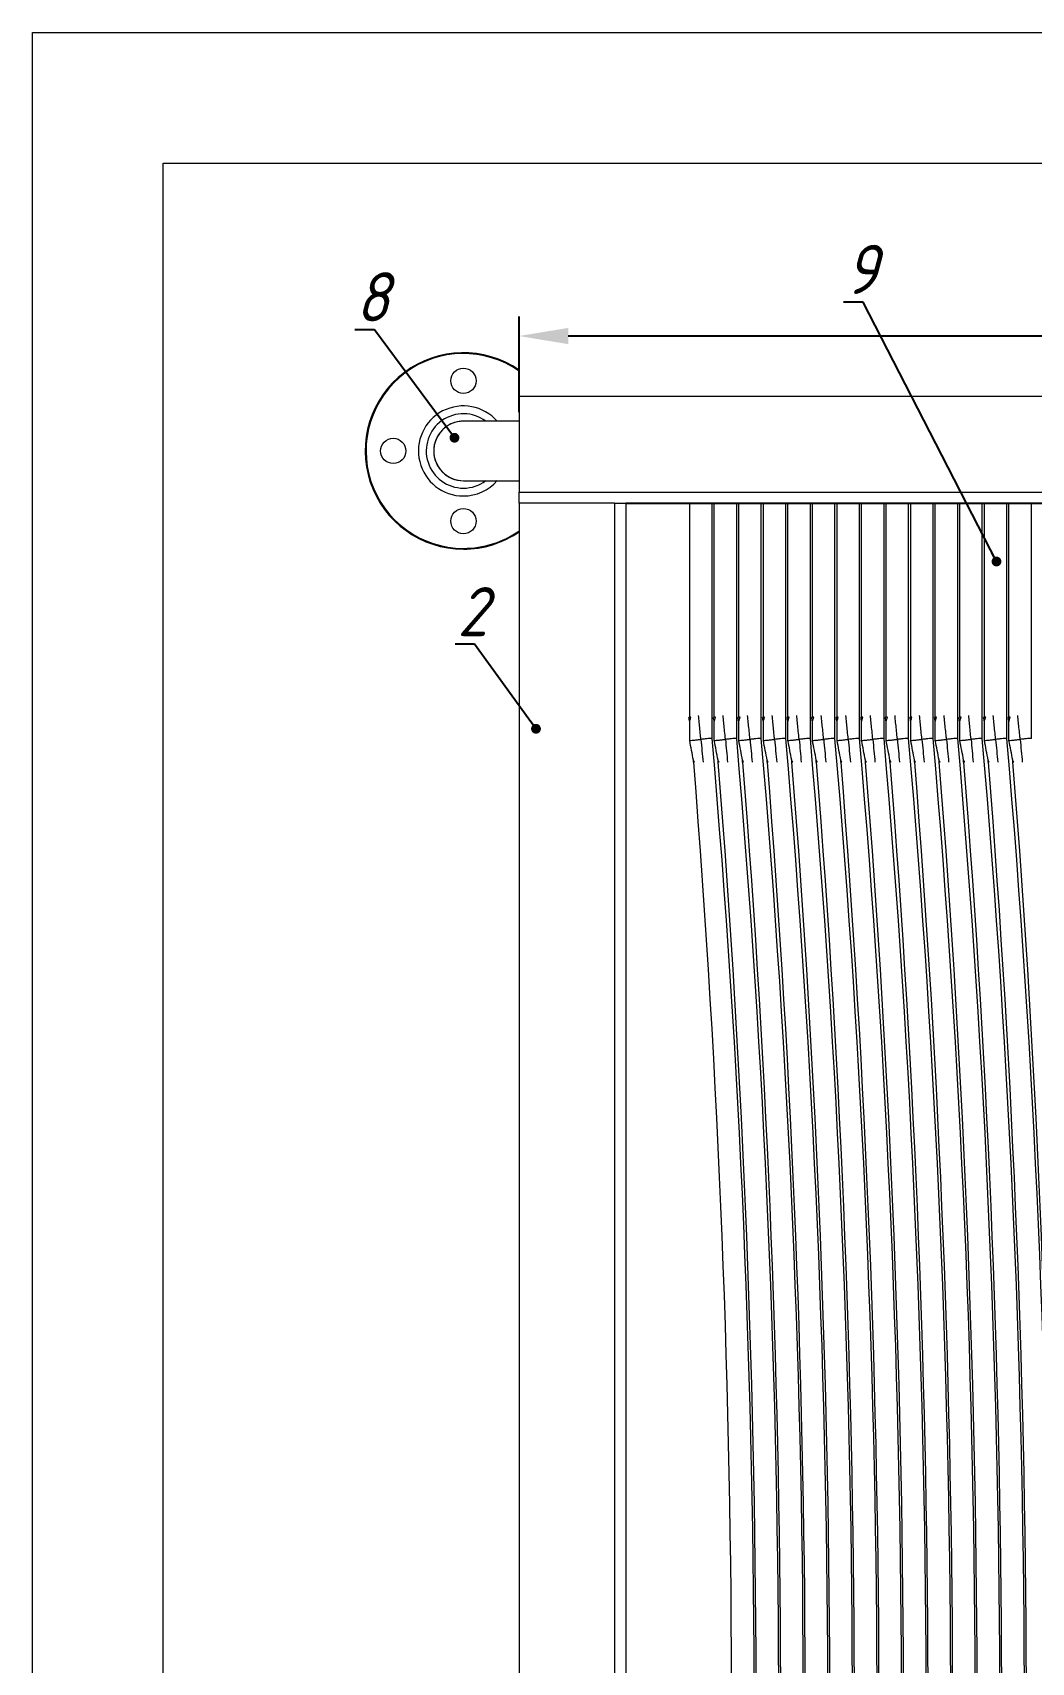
# Model space of a CAD drawing. Header units: millimetres. Extents: x 18217 to 37054, y 415 to 7180.
# Drawn here: x 18217 to 18928, y 6019 to 7180 of the extents above; entities that cross this region are included whole.
import ezdxf

# ---------------------------------------------------------------- set-up
doc = ezdxf.new("R2010")
doc.units = ezdxf.units.MM
doc.styles.add('GENISO', font='geniso.shx', dxfattribs={"oblique": 15})
doc.dimstyles.new('Scale', dxfattribs={"dimscale": 14, "dimtxt": 2.5, "dimasz": 2.5, "dimexe": 1, "dimexo": 1, "dimgap": 0.8, "dimtad": 1, "dimdec": 0, "dimzin": 0, "dimtxsty": 'GENISO', "dimcen": 2.5, "dimclrd": 1, "dimclre": 1, "dimclrt": 256, "dimadec": 0, "dimazin": 0, "dimtfac": 1, "dimtdec": 0, "dimtmove": 0, "dimatfit": 3, "dimfxl": 1, "dimtzin": 0, "dimlwd": -1, "dimlwe": -1, "dimarcsym": 0})
doc.dimstyles.new('Scale 1B8', dxfattribs={"dimscale": 14, "dimtxt": 2.5, "dimasz": 2.5, "dimexe": 1, "dimexo": 1, "dimgap": 0.8, "dimtad": 1, "dimdec": 0, "dimlfac": 0.125, "dimzin": 0, "dimtxsty": 'GENISO', "dimcen": 2.5, "dimclrd": 1, "dimclre": 1, "dimclrt": 256, "dimadec": 0, "dimazin": 0, "dimtfac": 1, "dimtdec": 0, "dimtmove": 0, "dimatfit": 3, "dimfxl": 1, "dimtzin": 0, "dimlwd": -1, "dimlwe": -1, "dimarcsym": 0})

# ---------------------------------------------------------------- blocks, each defined once
blk = doc.blocks.new('*D157')
at = {"color": 1, "transparency": 16777216}
for p, q in [((18563.2, 6909.7), (18563.2, 6977.9)), ((20235.2, 6909.7), (20235.2, 6977.9)), ((20200.2, 6963.9), (18598.2, 6963.9))]:
    blk.add_line(p, q, dxfattribs=at)
for points in [[(18598.2, 6969.7), (18598.2, 6958.1), (18563.2, 6963.9)], [(20200.2, 6969.7), (20200.2, 6958.1), (20235.2, 6963.9)]]:
    blk.add_solid(points, dxfattribs=at)
at = {"layer": 'Defpoints', "color": 0, "transparency": 16777216}
for p in [(18563.2, 6963.9), (18563.2, 6895.7), (20235.2, 6895.7)]:
    blk.add_point(p, dxfattribs=at)
at = {"transparency": 16777216, "insert": (19399.2, 6992.6), "char_height": 35, "attachment_point": 5, "style": 'GENISO'}
blk.add_mtext('1672', dxfattribs=at)

msp = doc.modelspace()

# ---------------------------------------------------------------- linework, layer by layer
at = {"linetype": 'ByBlock', "lineweight": 9}
for p, q in [((18563.2, 6920.7), (18563.2, 6852.7)), ((20235.2, 6920.7), (18563.2, 6920.7)), ((18563.2, 6903.2), (18523.5, 6903.2)), ((18523.5, 6860.8), (18563.2, 6860.8)), ((18563.2, 6852.7), (20235.2, 6852.7)), ((18563.2, 6844.7), (18563.2, 6852.7)), ((18631.2, 6844.7), (18563.2, 6844.7)), ((18563.2, 6844.7), (18563.2, 5150.7)), ((18631.2, 6844.7), (18631.2, 5150.7)), ((18631.2, 6844.7), (18639.2, 6844.7)), ((18639.2, 6844.7), (18639.2, 5150.7)), ((18639.2, 6844.7), (20159.2, 6844.7)), ((18684.7, 6692.2), (18684.7, 6844.7)), ((18700.7, 6677.2), (18700.7, 6844.7)), ((18702.2, 6692.2), (18702.2, 6844.7)), ((18718.2, 6677.2), (18718.2, 6844.7)), ((18719.7, 6692.2), (18719.7, 6844.7)), ((18735.7, 6677.2), (18735.7, 6844.7)), ((18737.2, 6692.2), (18737.2, 6844.7)), ((18753.2, 6677.2), (18753.2, 6844.7)), ((18754.7, 6692.2), (18754.7, 6844.7)), ((18770.7, 6677.2), (18770.7, 6844.7)), ((18772.2, 6692.2), (18772.2, 6844.7)), ((18788.2, 6677.2), (18788.2, 6844.7)), ((18789.7, 6692.2), (18789.7, 6844.7)), ((18805.7, 6677.2), (18805.7, 6844.7)), ((18807.2, 6692.2), (18807.2, 6844.7)), ((18823.2, 6677.2), (18823.2, 6844.7)), ((18824.7, 6692.2), (18824.7, 6844.7)), ((18840.7, 6677.2), (18840.7, 6844.7)), ((18842.2, 6692.2), (18842.2, 6844.7)), ((18858.2, 6677.2), (18858.2, 6844.7)), ((18859.7, 6692.2), (18859.7, 6844.7)), ((18875.7, 6677.2), (18875.7, 6844.7)), ((18877.2, 6692.2), (18877.2, 6844.7)), ((18893.2, 6677.2), (18893.2, 6844.7)), ((18894.7, 6692.2), (18894.7, 6844.7)), ((18910.7, 6677.2), (18910.7, 6844.7)), ((18912.2, 6692.2), (18912.2, 6844.7)), ((18928.2, 6677.2), (18928.2, 6844.7)), ((18684.7, 6675.7), (18684.7, 6689.2)), ((18702.2, 6675.7), (18702.2, 6689.2)), ((18719.7, 6675.7), (18719.7, 6689.2)), ((18737.2, 6675.7), (18737.2, 6689.2)), ((18754.7, 6675.7), (18754.7, 6689.2)), ((18772.2, 6675.7), (18772.2, 6689.2)), ((18789.7, 6675.7), (18789.7, 6689.2)), ((18807.2, 6675.7), (18807.2, 6689.2)), ((18824.7, 6675.7), (18824.7, 6689.2)), ((18842.2, 6675.7), (18842.2, 6689.2)), ((18859.7, 6675.7), (18859.7, 6689.2)), ((18877.2, 6675.7), (18877.2, 6689.2)), ((18894.7, 6675.7), (18894.7, 6689.2)), ((18912.2, 6675.7), (18912.2, 6689.2)), ((18688.1, 6660.2), (18687.4, 6660.2)), ((18705.6, 6660.2), (18704.9, 6660.2)), ((18723.1, 6660.2), (18722.4, 6660.2)), ((18740.6, 6660.2), (18739.9, 6660.2)), ((18758.1, 6660.2), (18757.4, 6660.2)), ((18775.6, 6660.2), (18774.9, 6660.2)), ((18793.1, 6660.2), (18792.4, 6660.2)), ((18810.6, 6660.2), (18809.9, 6660.2)), ((18828.1, 6660.2), (18827.4, 6660.2)), ((18845.6, 6660.2), (18844.9, 6660.2)), ((18863.1, 6660.2), (18862.4, 6660.2)), ((18880.6, 6660.2), (18879.9, 6660.2)), ((18898.1, 6660.2), (18897.4, 6660.2)), ((18915.6, 6660.2), (18914.9, 6660.2))]:
    msp.add_line(p, q, dxfattribs=at)
msp.add_line((18639.2, 6844.7), (20159.2, 6844.7))
for points in [[(26674.1, 7180.1), (26674.1, 1266), (18216.5, 1266), (18216.5, 7180.1)], [(26581.1, 7087.1), (26581.1, 1359.1), (18309.6, 1359.1), (18309.6, 7087.1)]]:
    msp.add_lwpolyline(points, close=True, dxfattribs=at)
at = {"linetype": 'ByBlock', "lineweight": 9, "flags": 128}
for points in [[(18685.6, 6692.4), (18685.2, 6692.3), (18685, 6692.3), (18684.7, 6692.2), (18684.5, 6692.2), (18684.3, 6692.1), (18684.2, 6692.1), (18684.1, 6692.1), (18684.1, 6692.1)], [(18703.1, 6692.4), (18702.7, 6692.3), (18702.5, 6692.3), (18702.2, 6692.2), (18702, 6692.2), (18701.8, 6692.1), (18701.7, 6692.1), (18701.6, 6692.1), (18701.6, 6692.1)], [(18720.6, 6692.4), (18720.2, 6692.3), (18720, 6692.3), (18719.7, 6692.2), (18719.5, 6692.2), (18719.3, 6692.1), (18719.2, 6692.1), (18719.1, 6692.1), (18719.1, 6692.1)], [(18738.1, 6692.4), (18737.7, 6692.3), (18737.5, 6692.3), (18737.2, 6692.2), (18737, 6692.2), (18736.8, 6692.1), (18736.7, 6692.1), (18736.6, 6692.1), (18736.6, 6692.1)], [(18755.6, 6692.4), (18755.2, 6692.3), (18755, 6692.3), (18754.7, 6692.2), (18754.5, 6692.2), (18754.3, 6692.1), (18754.2, 6692.1), (18754.1, 6692.1), (18754.1, 6692.1)], [(18773.1, 6692.4), (18772.7, 6692.3), (18772.5, 6692.3), (18772.2, 6692.2), (18772, 6692.2), (18771.8, 6692.1), (18771.7, 6692.1), (18771.6, 6692.1), (18771.6, 6692.1)], [(18790.6, 6692.4), (18790.2, 6692.3), (18790, 6692.3), (18789.7, 6692.2), (18789.5, 6692.2), (18789.3, 6692.1), (18789.2, 6692.1), (18789.1, 6692.1), (18789.1, 6692.1)], [(18808.1, 6692.4), (18807.7, 6692.3), (18807.5, 6692.3), (18807.2, 6692.2), (18807, 6692.2), (18806.8, 6692.1), (18806.7, 6692.1), (18806.6, 6692.1), (18806.6, 6692.1)], [(18825.6, 6692.4), (18825.2, 6692.3), (18825, 6692.3), (18824.7, 6692.2), (18824.5, 6692.2), (18824.3, 6692.1), (18824.2, 6692.1), (18824.1, 6692.1), (18824.1, 6692.1)], [(18843.1, 6692.4), (18842.7, 6692.3), (18842.5, 6692.3), (18842.2, 6692.2), (18842, 6692.2), (18841.8, 6692.1), (18841.7, 6692.1), (18841.6, 6692.1), (18841.6, 6692.1)], [(18860.6, 6692.4), (18860.2, 6692.3), (18860, 6692.3), (18859.7, 6692.2), (18859.5, 6692.2), (18859.3, 6692.1), (18859.2, 6692.1), (18859.1, 6692.1), (18859.1, 6692.1)], [(18878.1, 6692.4), (18877.7, 6692.3), (18877.5, 6692.3), (18877.2, 6692.2), (18877, 6692.2), (18876.8, 6692.1), (18876.7, 6692.1), (18876.6, 6692.1), (18876.6, 6692.1)], [(18895.6, 6692.4), (18895.2, 6692.3), (18895, 6692.3), (18894.7, 6692.2), (18894.5, 6692.2), (18894.3, 6692.1), (18894.2, 6692.1), (18894.1, 6692.1), (18894.1, 6692.1)], [(18913.1, 6692.4), (18912.7, 6692.3), (18912.5, 6692.3), (18912.2, 6692.2), (18912, 6692.2), (18911.8, 6692.1), (18911.7, 6692.1), (18911.6, 6692.1), (18911.6, 6692.1)]]:
    msp.add_lwpolyline(points, dxfattribs=at)
at = {"linetype": 'ByBlock', "lineweight": 9}
for centre in [(18523.5, 6932), (18473.5, 6882), (18523.5, 6832)]:
    msp.add_circle(centre, 9, dxfattribs=at)
for centre, radius, start, end in [((18523.5, 6882), 70, 55.4454, 270), ((18523.5, 6882), 69.4, 55.1036, 270), ((18523.5, 6882), 32.1, 41.2592, 270), ((18523.5, 6882), 26.5, 53.0312, 270), ((18523.5, 6882), 21.2, 90, 270), ((18523.5, 6882), 21.2, 123.1477, 270), ((18523.5, 6882), 21.2, 90, 123.1477), ((18523.5, 6882), 26.5, 270, 306.9688), ((18523.5, 6882), 32.1, 270, 318.7408), ((18523.5, 6882), 69.4, 270, 304.8964), ((18523.5, 6882), 70, 270, 304.5546), ((18530.3, 6660.2), 157.1, 10.6376, 11.6955), ((18547.8, 6660.2), 157.1, 10.6376, 11.6955), ((18565.3, 6660.2), 157.1, 10.6376, 11.6955), ((18582.8, 6660.2), 157.1, 10.6376, 11.6955), ((18600.3, 6660.2), 157.1, 10.6376, 11.6955), ((18617.8, 6660.2), 157.1, 10.6376, 11.6955), ((18635.3, 6660.2), 157.1, 10.6376, 11.6955), ((18652.8, 6660.2), 157.1, 10.6376, 11.6955), ((18670.3, 6660.2), 157.1, 10.6376, 11.6955), ((18687.8, 6660.2), 157.1, 10.6376, 11.6955), ((18705.3, 6660.2), 157.1, 10.6376, 11.6955), ((18722.8, 6660.2), 157.1, 10.6376, 11.6955), ((18740.3, 6660.2), 157.1, 10.6376, 11.6955), ((18757.8, 6660.2), 157.1, 10.6376, 11.6955), ((17115.3, 6367.3), 1599.4, 10.6024, 11.1148), ((10706.9, 5984), 8023.8, 355.04387, 4.95613), ((17132.8, 6367.3), 1599.4, 10.6024, 11.1148), ((10724.4, 5984), 8023.8, 355.04387, 4.95613), ((17150.3, 6367.3), 1599.4, 10.6024, 11.1148), ((10741.9, 5984), 8023.8, 355.04387, 4.95613), ((17167.8, 6367.3), 1599.4, 10.6024, 11.1148), ((10759.4, 5984), 8023.8, 355.04387, 4.95613), ((17185.3, 6367.3), 1599.4, 10.6024, 11.1148), ((10776.9, 5984), 8023.8, 355.04387, 4.95613), ((17202.8, 6367.3), 1599.4, 10.6024, 11.1148), ((10794.4, 5984), 8023.8, 355.04387, 4.95613), ((17220.3, 6367.3), 1599.4, 10.6024, 11.1148), ((10811.9, 5984), 8023.8, 355.04387, 4.95613), ((17237.8, 6367.3), 1599.4, 10.6024, 11.1148), ((10829.4, 5984), 8023.8, 355.04387, 4.95613), ((17255.3, 6367.3), 1599.4, 10.6024, 11.1148), ((10846.9, 5984), 8023.8, 355.04387, 4.95613), ((17272.8, 6367.3), 1599.4, 10.6024, 11.1148), ((10864.4, 5984), 8023.8, 355.04387, 4.95613), ((17290.3, 6367.3), 1599.4, 10.6024, 11.1148), ((10881.9, 5984), 8023.8, 355.04387, 4.95613), ((17307.8, 6367.3), 1599.4, 10.6024, 11.1148), ((10899.4, 5984), 8023.8, 355.04387, 4.95613), ((17325.3, 6367.3), 1599.4, 10.6024, 11.1148), ((10916.9, 5984), 8023.8, 355.04387, 4.95613), ((17342.8, 6367.3), 1599.4, 10.6024, 11.1148), ((18530.3, 6660.2), 157.1, 0, 0.4975), ((10248.6, 5984), 8466, 355.41852, 4.58148), ((18547.8, 6660.2), 157.1, 0, 0.4975), ((10266.1, 5984), 8466, 355.41852, 4.58148), ((18565.3, 6660.2), 157.1, 0, 0.4975), ((10283.6, 5984), 8466, 355.41852, 4.58148), ((18582.8, 6660.2), 157.1, 0, 0.4975), ((10301.1, 5984), 8466, 355.41852, 4.58148), ((18600.3, 6660.2), 157.1, 0, 0.4975), ((10318.6, 5984), 8466, 355.41852, 4.58148), ((18617.8, 6660.2), 157.1, 0, 0.4975), ((10336.1, 5984), 8466, 355.41852, 4.58148), ((18635.3, 6660.2), 157.1, 0, 0.4975), ((10353.6, 5984), 8466, 355.41852, 4.58148), ((18652.8, 6660.2), 157.1, 0, 0.4975), ((10371.1, 5984), 8466, 355.41852, 4.58148), ((18670.3, 6660.2), 157.1, 0, 0.4975), ((10388.6, 5984), 8466, 355.41852, 4.58148), ((18687.8, 6660.2), 157.1, 0, 0.4975), ((10406.1, 5984), 8466, 355.41852, 4.58148), ((18705.3, 6660.2), 157.1, 0, 0.4975), ((10423.6, 5984), 8466, 355.41852, 4.58148), ((18722.8, 6660.2), 157.1, 0, 0.4975), ((10441.1, 5984), 8466, 355.41852, 4.58148), ((18740.3, 6660.2), 157.1, 0, 0.4975), ((10458.6, 5984), 8466, 355.41852, 4.58148), ((18757.8, 6660.2), 157.1, 0, 0.4975), ((10476.1, 5984), 8466, 355.41852, 4.58148)]:
    msp.add_arc(centre, radius, start, end, dxfattribs=at)
for points, knots in [([(18684.7, 6689.2), (18684.7, 6689.3), (18684.7, 6689.3), (18684.9, 6689.9), (18685.2, 6690.9), (18685.4, 6691.9), (18685.6, 6692.4)], [0, 0, 0, 0, 0.179895, 0.35903, 0.649725, 1, 1, 1, 1]), ([(18692.7, 6676.4), (18692.7, 6676.4), (18692.7, 6676.6), (18692.6, 6677.2), (18692.4, 6679.5), (18691.8, 6685.1), (18691.3, 6690.2), (18691, 6693.5)], [0, 0, 0, 0, 0.002372, 0.022291, 0.101955, 0.42062, 1, 1, 1, 1]), ([(18702.2, 6689.2), (18702.2, 6689.3), (18702.2, 6689.3), (18702.4, 6689.9), (18702.7, 6690.9), (18702.9, 6691.9), (18703.1, 6692.4)], [0, 0, 0, 0, 0.179895, 0.35903, 0.649725, 1, 1, 1, 1]), ([(18710.2, 6676.4), (18710.2, 6676.4), (18710.2, 6676.6), (18710.1, 6677.2), (18709.9, 6679.5), (18709.3, 6685.1), (18708.8, 6690.2), (18708.5, 6693.5)], [0, 0, 0, 0, 0.002372, 0.022291, 0.101955, 0.42062, 1, 1, 1, 1]), ([(18719.7, 6689.2), (18719.7, 6689.3), (18719.7, 6689.3), (18719.9, 6689.9), (18720.2, 6690.9), (18720.4, 6691.9), (18720.6, 6692.4)], [0, 0, 0, 0, 0.179895, 0.35903, 0.649725, 1, 1, 1, 1]), ([(18727.7, 6676.4), (18727.7, 6676.4), (18727.7, 6676.6), (18727.6, 6677.2), (18727.4, 6679.5), (18726.8, 6685.1), (18726.3, 6690.2), (18726, 6693.5)], [0, 0, 0, 0, 0.002372, 0.022291, 0.101955, 0.42062, 1, 1, 1, 1]), ([(18737.2, 6689.2), (18737.2, 6689.3), (18737.2, 6689.3), (18737.4, 6689.9), (18737.7, 6690.9), (18737.9, 6691.9), (18738.1, 6692.4)], [0, 0, 0, 0, 0.179895, 0.35903, 0.649725, 1, 1, 1, 1]), ([(18745.2, 6676.4), (18745.2, 6676.4), (18745.2, 6676.6), (18745.1, 6677.2), (18744.9, 6679.5), (18744.3, 6685.1), (18743.8, 6690.2), (18743.5, 6693.5)], [0, 0, 0, 0, 0.002372, 0.022291, 0.101955, 0.42062, 1, 1, 1, 1]), ([(18754.7, 6689.2), (18754.7, 6689.3), (18754.7, 6689.3), (18754.9, 6689.9), (18755.2, 6690.9), (18755.4, 6691.9), (18755.6, 6692.4)], [0, 0, 0, 0, 0.179895, 0.35903, 0.649725, 1, 1, 1, 1]), ([(18762.7, 6676.4), (18762.7, 6676.4), (18762.7, 6676.6), (18762.6, 6677.2), (18762.4, 6679.5), (18761.8, 6685.1), (18761.3, 6690.2), (18761, 6693.5)], [0, 0, 0, 0, 0.002372, 0.022291, 0.101955, 0.42062, 1, 1, 1, 1]), ([(18772.2, 6689.2), (18772.2, 6689.3), (18772.2, 6689.3), (18772.4, 6689.9), (18772.7, 6690.9), (18772.9, 6691.9), (18773.1, 6692.4)], [0, 0, 0, 0, 0.179895, 0.35903, 0.649725, 1, 1, 1, 1]), ([(18780.2, 6676.4), (18780.2, 6676.4), (18780.2, 6676.6), (18780.1, 6677.2), (18779.9, 6679.5), (18779.3, 6685.1), (18778.8, 6690.2), (18778.5, 6693.5)], [0, 0, 0, 0, 0.002372, 0.022291, 0.101955, 0.42062, 1, 1, 1, 1]), ([(18789.7, 6689.2), (18789.7, 6689.3), (18789.7, 6689.3), (18789.9, 6689.9), (18790.2, 6690.9), (18790.4, 6691.9), (18790.6, 6692.4)], [0, 0, 0, 0, 0.179895, 0.35903, 0.649725, 1, 1, 1, 1]), ([(18797.7, 6676.4), (18797.7, 6676.4), (18797.7, 6676.6), (18797.6, 6677.2), (18797.4, 6679.5), (18796.8, 6685.1), (18796.3, 6690.2), (18796, 6693.5)], [0, 0, 0, 0, 0.002372, 0.022291, 0.101955, 0.42062, 1, 1, 1, 1]), ([(18807.2, 6689.2), (18807.2, 6689.3), (18807.2, 6689.3), (18807.4, 6689.9), (18807.7, 6690.9), (18807.9, 6691.9), (18808.1, 6692.4)], [0, 0, 0, 0, 0.179895, 0.3590302, 0.6497252, 1, 1, 1, 1]), ([(18815.2, 6676.4), (18815.2, 6676.4), (18815.2, 6676.6), (18815.1, 6677.2), (18814.9, 6679.5), (18814.3, 6685.1), (18813.8, 6690.2), (18813.5, 6693.5)], [0, 0, 0, 0, 0.002372, 0.022291, 0.101955, 0.42062, 1, 1, 1, 1]), ([(18824.7, 6689.2), (18824.7, 6689.3), (18824.7, 6689.3), (18824.9, 6689.9), (18825.2, 6690.9), (18825.4, 6691.9), (18825.6, 6692.4)], [0, 0, 0, 0, 0.179895, 0.3590302, 0.6497252, 1, 1, 1, 1]), ([(18832.7, 6676.4), (18832.7, 6676.4), (18832.7, 6676.6), (18832.6, 6677.2), (18832.4, 6679.5), (18831.8, 6685.1), (18831.3, 6690.2), (18831, 6693.5)], [0, 0, 0, 0, 0.002372, 0.022291, 0.101955, 0.42062, 1, 1, 1, 1]), ([(18842.2, 6689.2), (18842.2, 6689.3), (18842.2, 6689.3), (18842.4, 6689.9), (18842.7, 6690.9), (18842.9, 6691.9), (18843.1, 6692.4)], [0, 0, 0, 0, 0.179895, 0.35903, 0.649725, 1, 1, 1, 1]), ([(18850.2, 6676.4), (18850.2, 6676.4), (18850.2, 6676.6), (18850.1, 6677.2), (18849.9, 6679.5), (18849.3, 6685.1), (18848.8, 6690.2), (18848.5, 6693.5)], [0, 0, 0, 0, 0.002372, 0.022291, 0.101955, 0.42062, 1, 1, 1, 1]), ([(18859.7, 6689.2), (18859.7, 6689.3), (18859.7, 6689.3), (18859.9, 6689.9), (18860.2, 6690.9), (18860.4, 6691.9), (18860.6, 6692.4)], [0, 0, 0, 0, 0.179895, 0.35903, 0.649725, 1, 1, 1, 1]), ([(18867.7, 6676.4), (18867.7, 6676.4), (18867.7, 6676.6), (18867.6, 6677.2), (18867.4, 6679.5), (18866.8, 6685.1), (18866.3, 6690.2), (18866, 6693.5)], [0, 0, 0, 0, 0.002372, 0.022291, 0.101955, 0.42062, 1, 1, 1, 1]), ([(18877.2, 6689.2), (18877.2, 6689.3), (18877.2, 6689.3), (18877.4, 6689.9), (18877.7, 6690.9), (18877.9, 6691.9), (18878.1, 6692.4)], [0, 0, 0, 0, 0.179895, 0.35903, 0.649725, 1, 1, 1, 1]), ([(18885.2, 6676.4), (18885.2, 6676.4), (18885.2, 6676.6), (18885.1, 6677.2), (18884.9, 6679.5), (18884.3, 6685.1), (18883.8, 6690.2), (18883.5, 6693.5)], [0, 0, 0, 0, 0.002372, 0.022291, 0.101955, 0.42062, 1, 1, 1, 1]), ([(18894.7, 6689.2), (18894.7, 6689.3), (18894.7, 6689.3), (18894.9, 6689.9), (18895.2, 6690.9), (18895.4, 6691.9), (18895.6, 6692.4)], [0, 0, 0, 0, 0.179895, 0.359031, 0.649726, 1, 1, 1, 1]), ([(18902.7, 6676.4), (18902.7, 6676.4), (18902.7, 6676.6), (18902.6, 6677.2), (18902.4, 6679.5), (18901.8, 6685.1), (18901.3, 6690.2), (18901, 6693.5)], [0, 0, 0, 0, 0.002372, 0.022291, 0.101955, 0.42062, 1, 1, 1, 1]), ([(18912.2, 6689.2), (18912.2, 6689.3), (18912.2, 6689.3), (18912.4, 6689.9), (18912.7, 6690.9), (18912.9, 6691.9), (18913.1, 6692.4)], [0, 0, 0, 0, 0.179895, 0.35903, 0.649725, 1, 1, 1, 1]), ([(18920.2, 6676.4), (18920.2, 6676.4), (18920.2, 6676.6), (18920.1, 6677.2), (18919.9, 6679.5), (18919.3, 6685.1), (18918.8, 6690.2), (18918.5, 6693.5)], [0, 0, 0, 0, 0.002372, 0.022291, 0.101955, 0.42062, 1, 1, 1, 1]), ([(18684.7, 6675.7), (18684.8, 6675.7), (18684.9, 6675.7), (18686.3, 6675.8), (18688.3, 6676), (18690.6, 6676.2), (18692.1, 6676.4), (18692.7, 6676.4), (18692.7, 6676.4)], [0, 0, 0, 0, 0.213413, 0.426836, 0.640707, 0.856443, 0.996747, 1, 1, 1, 1]), ([(18700.7, 6677.2), (18700.6, 6677.2), (18700.4, 6677.2), (18699, 6677.1), (18697, 6676.9), (18694.8, 6676.6), (18693.3, 6676.5), (18692.7, 6676.4), (18692.7, 6676.4)], [0, 0, 0, 0, 0.213424, 0.426852, 0.640726, 0.856458, 0.996747, 1, 1, 1, 1]), ([(18692.7, 6676.4), (18692.7, 6676.4), (18693.2, 6671), (18693.7, 6665.6), (18694.2, 6660.2)], [0, 0, 0, 0, 0.002512, 1, 1, 1, 1]), ([(18702.2, 6675.7), (18702.3, 6675.7), (18702.4, 6675.7), (18703.8, 6675.8), (18705.8, 6676), (18708.1, 6676.2), (18709.6, 6676.4), (18710.2, 6676.4), (18710.2, 6676.4)], [0, 0, 0, 0, 0.213413, 0.426837, 0.640707, 0.856443, 0.996747, 1, 1, 1, 1]), ([(18718.2, 6677.2), (18718.1, 6677.2), (18717.9, 6677.2), (18716.5, 6677.1), (18714.5, 6676.9), (18712.3, 6676.6), (18710.8, 6676.5), (18710.2, 6676.4), (18710.2, 6676.4)], [0, 0, 0, 0, 0.213424, 0.426852, 0.640726, 0.856458, 0.996747, 1, 1, 1, 1]), ([(18710.2, 6676.4), (18710.2, 6676.4), (18710.7, 6671), (18711.2, 6665.6), (18711.7, 6660.2)], [0, 0, 0, 0, 0.002512, 1, 1, 1, 1]), ([(18719.7, 6675.7), (18719.8, 6675.7), (18719.9, 6675.7), (18721.3, 6675.8), (18723.3, 6676), (18725.6, 6676.2), (18727.1, 6676.4), (18727.7, 6676.4), (18727.7, 6676.4)], [0, 0, 0, 0, 0.213413, 0.426837, 0.640707, 0.856443, 0.996747, 1, 1, 1, 1]), ([(18735.7, 6677.2), (18735.6, 6677.2), (18735.4, 6677.2), (18734, 6677.1), (18732, 6676.9), (18729.8, 6676.6), (18728.3, 6676.5), (18727.7, 6676.4), (18727.7, 6676.4)], [0, 0, 0, 0, 0.213424, 0.426852, 0.640726, 0.856457, 0.996747, 1, 1, 1, 1]), ([(18727.7, 6676.4), (18727.7, 6676.4), (18728.2, 6671), (18728.7, 6665.6), (18729.2, 6660.2)], [0, 0, 0, 0, 0.002512, 1, 1, 1, 1]), ([(18737.2, 6675.7), (18737.3, 6675.7), (18737.4, 6675.7), (18738.8, 6675.8), (18740.8, 6676), (18743.1, 6676.2), (18744.6, 6676.4), (18745.2, 6676.4), (18745.2, 6676.4)], [0, 0, 0, 0, 0.213413, 0.426837, 0.640708, 0.856443, 0.996748, 1, 1, 1, 1]), ([(18753.2, 6677.2), (18753.1, 6677.2), (18752.9, 6677.2), (18751.5, 6677.1), (18749.5, 6676.9), (18747.3, 6676.6), (18745.8, 6676.5), (18745.2, 6676.4), (18745.2, 6676.4)], [0, 0, 0, 0, 0.2134241, 0.4268512, 0.640726, 0.8564571, 0.9967471, 1, 1, 1, 1]), ([(18745.2, 6676.4), (18745.2, 6676.4), (18745.7, 6671), (18746.2, 6665.6), (18746.7, 6660.2)], [0, 0, 0, 0, 0.002512, 1, 1, 1, 1]), ([(18754.7, 6675.7), (18754.8, 6675.7), (18754.9, 6675.7), (18756.3, 6675.8), (18758.3, 6676), (18760.6, 6676.2), (18762.1, 6676.4), (18762.7, 6676.4), (18762.7, 6676.4)], [0, 0, 0, 0, 0.213413, 0.426837, 0.640708, 0.856445, 0.996748, 1, 1, 1, 1]), ([(18770.7, 6677.2), (18770.6, 6677.2), (18770.4, 6677.2), (18769, 6677.1), (18767, 6676.9), (18764.8, 6676.6), (18763.3, 6676.5), (18762.7, 6676.4), (18762.7, 6676.4)], [0, 0, 0, 0, 0.2134241, 0.4268512, 0.640726, 0.8564571, 0.9967471, 1, 1, 1, 1]), ([(18762.7, 6676.4), (18762.7, 6676.4), (18763.2, 6671), (18763.7, 6665.6), (18764.2, 6660.2)], [0, 0, 0, 0, 0.002512, 1, 1, 1, 1]), ([(18772.2, 6675.7), (18772.3, 6675.7), (18772.4, 6675.7), (18773.8, 6675.8), (18775.8, 6676), (18778.1, 6676.2), (18779.6, 6676.4), (18780.2, 6676.4), (18780.2, 6676.4)], [0, 0, 0, 0, 0.213412, 0.426836, 0.640707, 0.856444, 0.996747, 1, 1, 1, 1]), ([(18788.2, 6677.2), (18788.1, 6677.2), (18787.9, 6677.2), (18786.5, 6677.1), (18784.5, 6676.9), (18782.3, 6676.6), (18780.8, 6676.5), (18780.2, 6676.4), (18780.2, 6676.4)], [0, 0, 0, 0, 0.213425, 0.426852, 0.640727, 0.856458, 0.996748, 1, 1, 1, 1]), ([(18780.2, 6676.4), (18780.2, 6676.4), (18780.7, 6671), (18781.2, 6665.6), (18781.7, 6660.2)], [0, 0, 0, 0, 0.002512, 1, 1, 1, 1]), ([(18789.7, 6675.7), (18789.8, 6675.7), (18789.9, 6675.7), (18791.3, 6675.8), (18793.3, 6676), (18795.6, 6676.2), (18797.1, 6676.4), (18797.7, 6676.4), (18797.7, 6676.4)], [0, 0, 0, 0, 0.213412, 0.426836, 0.640707, 0.856444, 0.996747, 1, 1, 1, 1]), ([(18805.7, 6677.2), (18805.6, 6677.2), (18805.4, 6677.2), (18804, 6677.1), (18802, 6676.9), (18799.8, 6676.6), (18798.3, 6676.5), (18797.7, 6676.4), (18797.7, 6676.4)], [0, 0, 0, 0, 0.213425, 0.426852, 0.640727, 0.856458, 0.996747, 1, 1, 1, 1]), ([(18797.7, 6676.4), (18797.7, 6676.4), (18798.2, 6671), (18798.7, 6665.6), (18799.2, 6660.2)], [0, 0, 0, 0, 0.002512, 1, 1, 1, 1]), ([(18807.2, 6675.7), (18807.3, 6675.7), (18807.4, 6675.7), (18808.8, 6675.8), (18810.8, 6676), (18813.1, 6676.2), (18814.6, 6676.4), (18815.2, 6676.4), (18815.2, 6676.4)], [0, 0, 0, 0, 0.213413, 0.426837, 0.640707, 0.856443, 0.996747, 1, 1, 1, 1]), ([(18823.2, 6677.2), (18823.1, 6677.2), (18822.9, 6677.2), (18821.5, 6677.1), (18819.5, 6676.9), (18817.3, 6676.6), (18815.8, 6676.5), (18815.2, 6676.4), (18815.2, 6676.4)], [0, 0, 0, 0, 0.213425, 0.426852, 0.640727, 0.856458, 0.996747, 1, 1, 1, 1]), ([(18815.2, 6676.4), (18815.2, 6676.4), (18815.7, 6671), (18816.2, 6665.6), (18816.7, 6660.2)], [0, 0, 0, 0, 0.002512, 1, 1, 1, 1]), ([(18824.7, 6675.7), (18824.8, 6675.7), (18824.9, 6675.7), (18826.3, 6675.8), (18828.3, 6676), (18830.6, 6676.2), (18832.1, 6676.4), (18832.7, 6676.4), (18832.7, 6676.4)], [0, 0, 0, 0, 0.213413, 0.426837, 0.640707, 0.856443, 0.996748, 1, 1, 1, 1]), ([(18840.7, 6677.2), (18840.6, 6677.2), (18840.4, 6677.2), (18839, 6677.1), (18837, 6676.9), (18834.8, 6676.6), (18833.3, 6676.5), (18832.7, 6676.4), (18832.7, 6676.4)], [0, 0, 0, 0, 0.213424, 0.426852, 0.640726, 0.856458, 0.996748, 1, 1, 1, 1]), ([(18832.7, 6676.4), (18832.7, 6676.4), (18833.2, 6671), (18833.7, 6665.6), (18834.2, 6660.2)], [0, 0, 0, 0, 0.002512, 1, 1, 1, 1]), ([(18842.2, 6675.7), (18842.3, 6675.7), (18842.4, 6675.7), (18843.8, 6675.8), (18845.8, 6676), (18848.1, 6676.2), (18849.6, 6676.4), (18850.2, 6676.4), (18850.2, 6676.4)], [0, 0, 0, 0, 0.213412, 0.426836, 0.640707, 0.856444, 0.996746, 1, 1, 1, 1]), ([(18858.2, 6677.2), (18858.1, 6677.2), (18857.9, 6677.2), (18856.5, 6677.1), (18854.5, 6676.9), (18852.3, 6676.6), (18850.8, 6676.5), (18850.2, 6676.4), (18850.2, 6676.4)], [0, 0, 0, 0, 0.213424, 0.426852, 0.640728, 0.856458, 0.996748, 1, 1, 1, 1]), ([(18850.2, 6676.4), (18850.2, 6676.4), (18850.7, 6671), (18851.2, 6665.6), (18851.7, 6660.2)], [0, 0, 0, 0, 0.002512, 1, 1, 1, 1]), ([(18859.7, 6675.7), (18859.8, 6675.7), (18859.9, 6675.7), (18861.3, 6675.8), (18863.3, 6676), (18865.6, 6676.2), (18867.1, 6676.4), (18867.7, 6676.4), (18867.7, 6676.4)], [0, 0, 0, 0, 0.213413, 0.426837, 0.640707, 0.856443, 0.996748, 1, 1, 1, 1]), ([(18875.7, 6677.2), (18875.6, 6677.2), (18875.4, 6677.2), (18874, 6677.1), (18872, 6676.9), (18869.8, 6676.6), (18868.3, 6676.5), (18867.7, 6676.4), (18867.7, 6676.4)], [0, 0, 0, 0, 0.213425, 0.426852, 0.640726, 0.856458, 0.996748, 1, 1, 1, 1]), ([(18867.7, 6676.4), (18867.7, 6676.4), (18868.2, 6671), (18868.7, 6665.6), (18869.2, 6660.2)], [0, 0, 0, 0, 0.002512, 1, 1, 1, 1]), ([(18877.2, 6675.7), (18877.3, 6675.7), (18877.4, 6675.7), (18878.8, 6675.8), (18880.8, 6676), (18883.1, 6676.2), (18884.6, 6676.4), (18885.2, 6676.4), (18885.2, 6676.4)], [0, 0, 0, 0, 0.213413, 0.426837, 0.640707, 0.856443, 0.996746, 1, 1, 1, 1]), ([(18893.2, 6677.2), (18893.1, 6677.2), (18892.9, 6677.2), (18891.5, 6677.1), (18889.5, 6676.9), (18887.3, 6676.6), (18885.8, 6676.5), (18885.2, 6676.4), (18885.2, 6676.4)], [0, 0, 0, 0, 0.213424, 0.426852, 0.640728, 0.856458, 0.996748, 1, 1, 1, 1]), ([(18885.2, 6676.4), (18885.2, 6676.4), (18885.7, 6671), (18886.2, 6665.6), (18886.7, 6660.2)], [0, 0, 0, 0, 0.002512, 1, 1, 1, 1]), ([(18894.7, 6675.7), (18894.8, 6675.7), (18894.9, 6675.7), (18896.3, 6675.8), (18898.3, 6676), (18900.6, 6676.2), (18902.1, 6676.4), (18902.7, 6676.4), (18902.7, 6676.4)], [0, 0, 0, 0, 0.213413, 0.426837, 0.640707, 0.856443, 0.996748, 1, 1, 1, 1]), ([(18910.7, 6677.2), (18910.6, 6677.2), (18910.4, 6677.2), (18909, 6677.1), (18907, 6676.9), (18904.8, 6676.6), (18903.3, 6676.5), (18902.7, 6676.4), (18902.7, 6676.4)], [0, 0, 0, 0, 0.213425, 0.426852, 0.640726, 0.856458, 0.996746, 1, 1, 1, 1]), ([(18902.7, 6676.4), (18902.7, 6676.4), (18903.2, 6671), (18903.7, 6665.6), (18904.2, 6660.2)], [0, 0, 0, 0, 0.002512, 1, 1, 1, 1]), ([(18912.2, 6675.7), (18912.3, 6675.7), (18912.4, 6675.7), (18913.8, 6675.8), (18915.8, 6676), (18918.1, 6676.2), (18919.6, 6676.4), (18920.2, 6676.4), (18920.2, 6676.4)], [0, 0, 0, 0, 0.213413, 0.426837, 0.640707, 0.856443, 0.996746, 1, 1, 1, 1]), ([(18928.2, 6677.2), (18928.1, 6677.2), (18927.9, 6677.2), (18926.5, 6677.1), (18924.5, 6676.9), (18922.3, 6676.6), (18920.8, 6676.5), (18920.2, 6676.4), (18920.2, 6676.4)], [0, 0, 0, 0, 0.213424, 0.426852, 0.640726, 0.856458, 0.996748, 1, 1, 1, 1]), ([(18920.2, 6676.4), (18920.2, 6676.4), (18920.7, 6671), (18921.2, 6665.6), (18921.7, 6660.2)], [0, 0, 0, 0, 0.002512, 1, 1, 1, 1]), ([(18688.1, 6660.2), (18688, 6660.5), (18687.7, 6661.1), (18687.4, 6661.5), (18687.4, 6661.6), (18687.4, 6661.6)], [0, 0, 0, 0, 0.375143, 0.753663, 1, 1, 1, 1]), ([(18705.6, 6660.2), (18705.5, 6660.5), (18705.2, 6661.1), (18704.9, 6661.5), (18704.9, 6661.6), (18704.9, 6661.6)], [0, 0, 0, 0, 0.375143, 0.753662, 1, 1, 1, 1]), ([(18723.1, 6660.2), (18723, 6660.5), (18722.7, 6661.1), (18722.4, 6661.5), (18722.4, 6661.6), (18722.4, 6661.6)], [0, 0, 0, 0, 0.375143, 0.753663, 1, 1, 1, 1]), ([(18740.6, 6660.2), (18740.5, 6660.5), (18740.2, 6661.1), (18739.9, 6661.5), (18739.9, 6661.6), (18739.9, 6661.6)], [0, 0, 0, 0, 0.375143, 0.753663, 1, 1, 1, 1]), ([(18758.1, 6660.2), (18758, 6660.5), (18757.7, 6661.1), (18757.4, 6661.5), (18757.4, 6661.6), (18757.4, 6661.6)], [0, 0, 0, 0, 0.375142, 0.753663, 1, 1, 1, 1]), ([(18775.6, 6660.2), (18775.5, 6660.5), (18775.2, 6661.1), (18774.9, 6661.5), (18774.9, 6661.6), (18774.9, 6661.6)], [0, 0, 0, 0, 0.375142, 0.753663, 1, 1, 1, 1]), ([(18793.1, 6660.2), (18793, 6660.5), (18792.7, 6661.1), (18792.4, 6661.5), (18792.4, 6661.6), (18792.4, 6661.6)], [0, 0, 0, 0, 0.375142, 0.753663, 1, 1, 1, 1]), ([(18810.6, 6660.2), (18810.5, 6660.5), (18810.2, 6661.1), (18809.9, 6661.5), (18809.9, 6661.6), (18809.9, 6661.6)], [0, 0, 0, 0, 0.375142, 0.753663, 1, 1, 1, 1]), ([(18828.1, 6660.2), (18828, 6660.5), (18827.7, 6661.1), (18827.4, 6661.5), (18827.4, 6661.6), (18827.4, 6661.6)], [0, 0, 0, 0, 0.3751425, 0.7536623, 1, 1, 1, 1]), ([(18845.6, 6660.2), (18845.5, 6660.5), (18845.2, 6661.1), (18844.9, 6661.5), (18844.9, 6661.6), (18844.9, 6661.6)], [0, 0, 0, 0, 0.375142, 0.753662, 1, 1, 1, 1]), ([(18863.1, 6660.2), (18863, 6660.5), (18862.7, 6661.1), (18862.4, 6661.5), (18862.4, 6661.6), (18862.4, 6661.6)], [0, 0, 0, 0, 0.375142, 0.753663, 1, 1, 1, 1]), ([(18880.6, 6660.2), (18880.5, 6660.5), (18880.2, 6661.1), (18879.9, 6661.5), (18879.9, 6661.6), (18879.9, 6661.6)], [0, 0, 0, 0, 0.375142, 0.753662, 1, 1, 1, 1]), ([(18898.1, 6660.2), (18898, 6660.5), (18897.7, 6661.1), (18897.4, 6661.5), (18897.4, 6661.6), (18897.4, 6661.6)], [0, 0, 0, 0, 0.375143, 0.753662, 1, 1, 1, 1]), ([(18915.6, 6660.2), (18915.5, 6660.5), (18915.2, 6661.1), (18914.9, 6661.5), (18914.9, 6661.6), (18914.9, 6661.6)], [0, 0, 0, 0, 0.375142, 0.753663, 1, 1, 1, 1])]:
    msp.add_open_spline(points, degree=3, knots=knots, dxfattribs=at)

# ---------------------------------------------------------------- texts
at = {"char_height": 35, "attachment_point": 5, "style": 'GENISO'}
for s, insert in [('9', (18806.8, 7011.4)), ('8', (18458.5, 6991.8)), ('2', (18529.9, 6767.5))]:
    msp.add_mtext(s, dxfattribs=dict(at, insert=insert))

# ---------------------------------------------------------------- dimensions: what is measured, and where the dimension line sits
dim = msp.add_linear_dim(base=(18563.2, 6963.9), p1=(20235.2, 6895.7), p2=(18563.2, 6895.7), dimstyle='Scale')
dim.commit()
dim.dimension.update_dxf_attribs({"geometry": '*D157', "text_midpoint": (19399.2, 6992.6)})

# ---------------------------------------------------------------- leaders
for points in [[(18903.3, 6803.2), (18808.3, 6988), (18794.4, 6988)], [(18517.1, 6891.4), (18460.1, 6968.4), (18446.2, 6968.4)], [(18575.2, 6684), (18531.4, 6744.2), (18517.5, 6744.2)]]:
    msp.add_leader(points, dimstyle='Scale 1B8', override={"dimasz": 0.5, "dimldrblk": 'Dot'})

doc.saveas('drawing.dxf')
